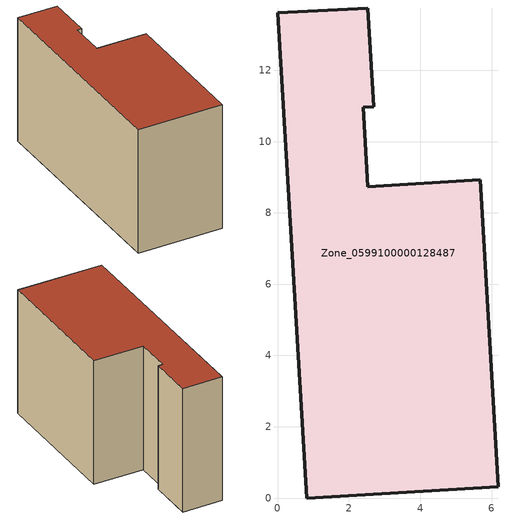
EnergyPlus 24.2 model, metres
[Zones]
Zone_0599100000128487
 floor ground (C_G): 2.52,13.75 2.69,10.98 2.4,10.96 2.53,8.74 5.69,8.93 6.19,0.31 0.81,0 0,13.61 z0
 wall outside (C_F): 0.81,0 6.19,0.31 5.69,8.93 2.53,8.74 2.4,10.96 2.69,10.98 2.52,13.75 0,13.61 0.81,0 z0:8.11
 roof outside (C_R): 2.69,10.98 2.52,13.75 0,13.61 0.81,0 6.19,0.31 5.69,8.93 2.53,8.74 2.4,10.96 z8.11
[BUILDING]
Pand.0599100000128487: North Axis=0; Terrain=City; Loads Convergence Tolerance Value=0.04; Temperature Convergence Tolerance Value=0.4; Solar Distribution=FullExterior; Maximum Number of Warmup Days=25; Minimum Number of Warmup Days=1
[Site:Location]
Rotterdam.The.Hague.AP_ZH_NLD Design_Conditions: Latitude=51.96; Longitude=4.45; Time Zone=1; Elevation=-4.5
[SITE:GROUNDTEMPERATURE:BUILDINGSURFACE]
18, 18, 18, 18, 18, 18, 18, 18, 18, 18, 18, 18
[MATERIAL] Thermal Absorptance=0.9; Solar Absorptance=0.7; Visible Absorptance=0.7
Name | Roughness | Thickness | Conductivity | Density | Specific Heat
G.TI.1975-1991 | MediumSmooth | 0.15 | 0.288461 | 540 | 1210
F.TI.1975-1991 | Rough | 0.3 | 0.230769 | 1920 | 840
R.TI.1975-1991 | MediumRough | 0.2 | 0.153846 | 1500 | 1000
[CONSTRUCTION]
C_G: G.TI.1975-1991
C_F: F.TI.1975-1991
C_R: R.TI.1975-1991
[ZONE]
Zone_0599100000128487: Type=1; Multiplier=1; Ceiling Height=Autocalculate; Volume=Autocalculate; Floor Area=autocalculate; Part of Total Floor Area=Yes
[ZONEINFILTRATION:DESIGNFLOWRATE]
Infil_Zone_0599100000128487: Zone or ZoneList or Space or SpaceList=Zone_0599100000128487; Schedule=AlwaysOn; Design Flow Rate Calculation Method=Flow/Area; Flow Rate per Floor Area=0.003; Constant Term Coefficient=1; Temperature Term Coefficient=0; Velocity Term Coefficient=0; Velocity Squared Term Coefficient=0
[HVACTEMPLATE:ZONE:IDEALLOADSAIRSYSTEM]
Zone_0599100000128487: Maximum Heating Supply Air Temperature=50; Minimum Cooling Supply Air Temperature=13; Maximum Heating Supply Air Humidity Ratio=0.0156; Minimum Cooling Supply Air Humidity Ratio=0.0077; Heating Limit=NoLimit; Cooling Limit=NoLimit; Dehumidification Control Type=ConstantSensibleHeatRatio; Cooling Sensible Heat Ratio=0.7; Dehumidification Setpoint=60; Humidification Control Type=None; Humidification Setpoint=30; Outdoor Air Method=None; Outdoor Air Flow Rate per Person=0.00944; Outdoor Air Flow Rate per Zone Floor Area=0; Outdoor Air Flow Rate per Zone=0; Demand Controlled Ventilation Type=None; Outdoor Air Economizer Type=NoEconomizer; Heat Recovery Type=None; Sensible Heat Recovery Effectiveness=0.7; Latent Heat Recovery Effectiveness=0.65
[ZONECONTROL:THERMOSTAT]
ThermostatControl_Zone_0599100000128487: Zone or ZoneList=Zone_0599100000128487; Control Type Schedule=DualSetpointControlType; Control 1=Thermostat_Zone_0599100000128487; Temperature Difference Between Cutout And Setpoint=0
[THERMOSTATSETPOINT:DUALSETPOINT]
Thermostat_Zone_0599100000128487: Heating Setpoint Temperature Schedule=HeatingSetpoint_Zone_0599100000128487; Cooling Setpoint Temperature Schedule=CoolingSetpoint_Zone_0599100000128487
[SCHEDULE:COMPACT]
HeatingSetpoint_Zone_0599100000128487: Through: 12/31, For: AllDays, Until: 24:00, 21
CoolingSetpoint_Zone_0599100000128487: Through: 12/31, For: AllDays, Until: 24:00, 24
DualSetpointControlType: Through: 12/31, For: AllDays, Until: 24:00, 4
AlwaysOn: Through: 12/31, For: AllDays, Until: 24:00, 1
